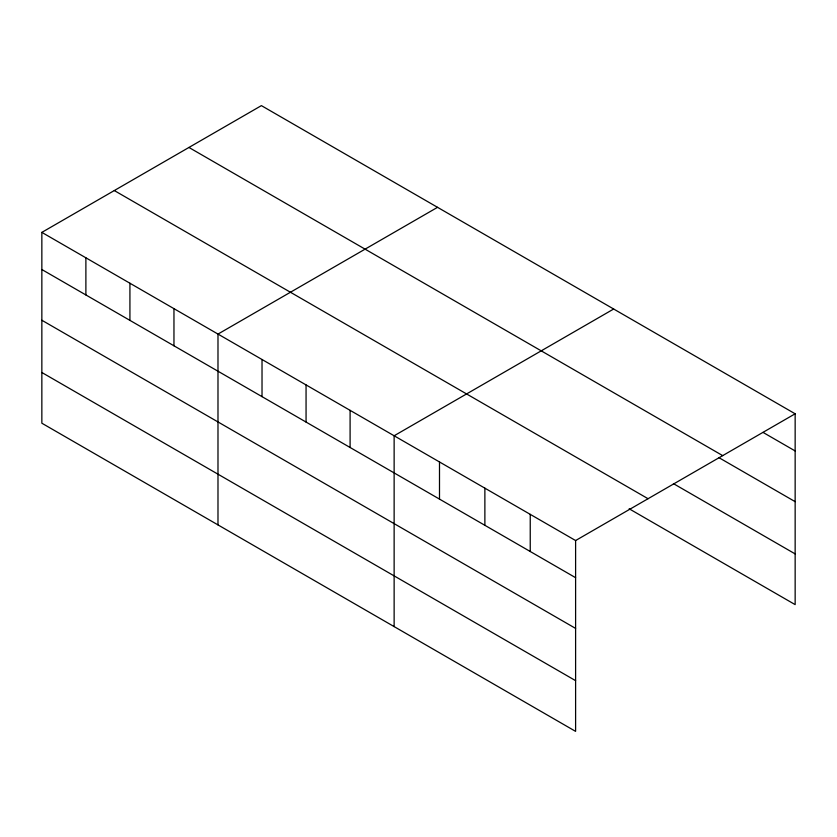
<?xml version="1.0" encoding="UTF-8"?>
<svg xmlns="http://www.w3.org/2000/svg" width="837" height="837" viewBox="0 0 837 837"><rect width="100%" height="100%" fill="white"/><g stroke="black" fill="none" stroke-linecap="round" stroke-linejoin="round"><path stroke-width="1.26" d="M575.605 628.409L575.605 540.545L41.85 232.383L41.85 423.208L575.605 731.371L575.605 628.409L41.85 320.247M629.162 508.791L795.15 604.617L795.15 413.792L261.395 105.629L41.85 232.383M437.531 207.325L217.986 334.078L217.986 524.904M613.667 309.02L394.133 435.774L394.133 626.589M575.605 540.545L795.15 413.792M763.062 432.415L795.15 450.944M188.942 147.458L722.697 455.621M718.795 457.577L795.15 501.656M673.429 483.629L795.15 553.906M114.303 190.554L648.058 498.716M41.85 269.524L575.605 577.687M41.85 372.496L575.605 680.659M530.239 514.347L530.239 551.499M484.874 488.159L484.874 525.301M439.498 461.961L439.498 499.114M350.096 410.35L350.096 447.492M306.06 384.926L306.06 422.068M262.023 359.502L262.023 396.644M173.96 308.654L173.96 345.796M129.923 283.23L129.923 320.372M85.887 257.806L85.887 294.948"/></g></svg>
